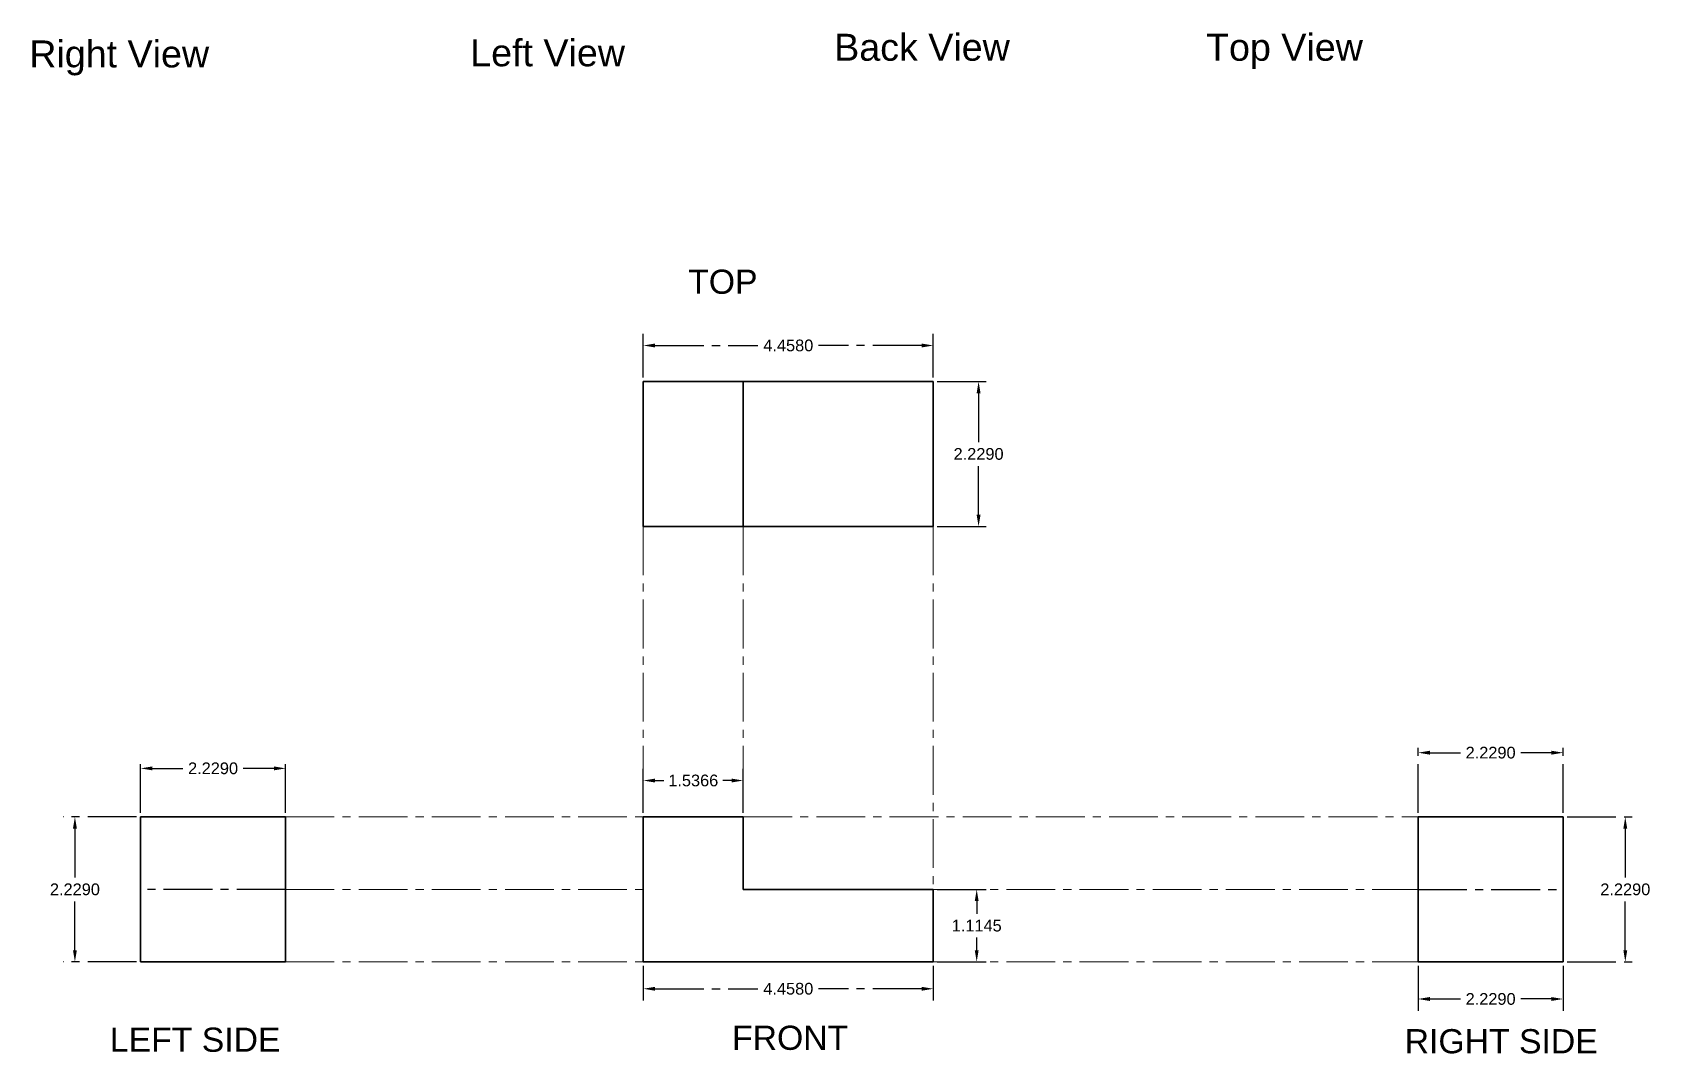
# Model space of a CAD drawing. Header units: inches. Extents: x 23 to 89.1, y 10.8 to 43.4.
# Drawn here: x 59.72 to 84.59, y 11.05 to 26.76 of the extents above; entities that cross this region are included whole.
import ezdxf

# ---------------------------------------------------------------- set-up
doc = ezdxf.new("R2010")
doc.units = ezdxf.units.IN
doc.header["$MEASUREMENT"] = 0
doc.linetypes.add('CENTER2', pattern=[1.125, 0.75, -0.125, 0.125, -0.125])
doc.layers.add('Dimention', color=210, linetype='Continuous')
doc.layers.add('Dimention @ 1', color=210, linetype='Continuous')
for name, color, linetype, lineweight in [('Drawing', 10, 'Continuous', 35), ('Projection', 7, 'Continuous', 5), ('Text', 130, 'Continuous', 211), ('Text @ 1', 130, 'Continuous', 211)]:
    doc.layers.add(name, color=color, linetype=linetype, lineweight=lineweight)
doc.styles.get("Standard").update_dxf_attribs({"font": 'arial.ttf'})
doc.dimstyles.new('Annotative', dxfattribs={"dimscale": 0, "dimtxt": 0.18, "dimasz": 0.18, "dimexe": 0.18, "dimexo": 0.0625, "dimgap": 0.09, "dimtad": 0, "dimtih": 1, "dimtoh": 1, "dimdec": 4, "dimzin": 0, "dimdsep": 46, "dimtxsty": 'Standard', "dimcen": 0.09, "dimadec": 0, "dimazin": 0, "dimtfac": 1, "dimtdec": 4, "dimtofl": 0, "dimtmove": 0, "dimatfit": 3, "dimfxl": 0, "dimtolj": 1, "dimtzin": 0, "dimarcsym": 0})

# ---------------------------------------------------------------- blocks, each defined once
blk = doc.blocks.new('*D109')
at = {"layer": 'Defpoints', "color": 0, "linetype": 'CENTER2', "transparency": 16777216}
for p in [(73.573, 21.943), (69.115, 21.389), (73.573, 21.389)]:
    blk.add_point(p, dxfattribs=at)
at = {"layer": 'Dimention', "color": 0, "linetype": 'CENTER2', "lineweight": -2, "transparency": 16777216}
for p, q in [((69.115, 21.452), (69.115, 22.123)), ((69.295, 21.943), (70.877, 21.943)), ((73.393, 21.943), (71.811, 21.943)), ((73.573, 21.452), (73.573, 22.123))]:
    blk.add_line(p, q, dxfattribs=at)
at = {"layer": 'Dimention', "color": 0, "linetype": 'CENTER2', "transparency": 16777216}
for points in [[(69.295, 21.973), (69.295, 21.913), (69.115, 21.943)], [(73.393, 21.973), (73.393, 21.913), (73.573, 21.943)]]:
    blk.add_solid(points, dxfattribs=at)
at = {"layer": 'Dimention', "color": 0, "linetype": 'CENTER2', "transparency": 16777216, "insert": (71.344, 21.943), "char_height": 0.18, "attachment_point": 5}
blk.add_mtext('\\A1;4.4580', dxfattribs=at)
blk = doc.blocks.new('*D110')
at = {"layer": 'Defpoints', "color": 0, "linetype": 'CENTER2', "transparency": 16777216}
for p in [(83.258, 15.682), (81.029, 14.694), (83.258, 14.694)]:
    blk.add_point(p, dxfattribs=at)
at = {"layer": 'Dimention', "color": 0, "linetype": 'CENTER2', "lineweight": -2, "transparency": 16777216}
for p, q in [((81.029, 14.757), (81.029, 15.862)), ((81.209, 15.682), (81.679, 15.682)), ((83.078, 15.682), (82.608, 15.682)), ((83.258, 14.757), (83.258, 15.862))]:
    blk.add_line(p, q, dxfattribs=at)
at = {"layer": 'Dimention', "color": 0, "linetype": 'CENTER2', "transparency": 16777216}
for points in [[(81.209, 15.712), (81.209, 15.652), (81.029, 15.682)], [(83.078, 15.712), (83.078, 15.652), (83.258, 15.682)]]:
    blk.add_solid(points, dxfattribs=at)
at = {"layer": 'Dimention', "color": 0, "linetype": 'CENTER2', "transparency": 16777216, "insert": (82.143, 15.682), "char_height": 0.18, "attachment_point": 5}
blk.add_mtext('\\A1;2.2290', dxfattribs=at)
blk = doc.blocks.new('*D111')
at = {"layer": 'Defpoints', "color": 0, "linetype": 'CENTER2', "transparency": 16777216}
for p in [(83.258, 14.694), (83.258, 12.465), (84.214, 12.465)]:
    blk.add_point(p, dxfattribs=at)
at = {"layer": 'Dimention', "color": 0, "linetype": 'CENTER2', "lineweight": -2, "transparency": 16777216}
for p, q in [((83.32, 14.694), (84.394, 14.694)), ((84.214, 14.514), (84.214, 13.762)), ((84.214, 12.645), (84.214, 13.398)), ((83.32, 12.465), (84.394, 12.465))]:
    blk.add_line(p, q, dxfattribs=at)
at = {"layer": 'Dimention', "color": 0, "linetype": 'CENTER2', "transparency": 16777216}
for points in [[(84.184, 14.514), (84.244, 14.514), (84.214, 14.694)], [(84.184, 12.645), (84.244, 12.645), (84.214, 12.465)]]:
    blk.add_solid(points, dxfattribs=at)
at = {"layer": 'Dimention', "color": 0, "linetype": 'CENTER2', "transparency": 16777216, "insert": (84.214, 13.58), "char_height": 0.18, "attachment_point": 5}
blk.add_mtext('\\A1;2.2290', dxfattribs=at)
blk = doc.blocks.new('*D112')
at = {"layer": 'Defpoints', "color": 0, "linetype": 'CENTER2', "transparency": 16777216}
for p in [(81.029, 12.465), (83.258, 12.465), (83.258, 11.895)]:
    blk.add_point(p, dxfattribs=at)
at = {"layer": 'Dimention', "color": 0, "linetype": 'CENTER2', "lineweight": -2, "transparency": 16777216}
for p, q in [((81.029, 12.403), (81.029, 11.715)), ((83.258, 12.403), (83.258, 11.715)), ((81.209, 11.895), (81.679, 11.895)), ((83.078, 11.895), (82.608, 11.895))]:
    blk.add_line(p, q, dxfattribs=at)
at = {"layer": 'Dimention', "color": 0, "linetype": 'CENTER2', "transparency": 16777216}
for points in [[(81.209, 11.925), (81.209, 11.865), (81.029, 11.895)], [(83.078, 11.925), (83.078, 11.865), (83.258, 11.895)]]:
    blk.add_solid(points, dxfattribs=at)
at = {"layer": 'Dimention', "color": 0, "linetype": 'CENTER2', "transparency": 16777216, "insert": (82.143, 11.895), "char_height": 0.18, "attachment_point": 5}
blk.add_mtext('\\A1;2.2290', dxfattribs=at)
blk = doc.blocks.new('*D113')
at = {"layer": 'Defpoints', "color": 0, "linetype": 'CENTER2', "transparency": 16777216}
for p in [(70.651, 15.254), (69.115, 14.694), (70.651, 14.694)]:
    blk.add_point(p, dxfattribs=at)
at = {"layer": 'Dimention', "color": 0, "linetype": 'CENTER2', "lineweight": -2, "transparency": 16777216}
for p, q in [((69.115, 14.757), (69.115, 15.434)), ((70.651, 14.757), (70.651, 15.434)), ((69.295, 15.254), (69.428, 15.254)), ((70.471, 15.254), (70.338, 15.254))]:
    blk.add_line(p, q, dxfattribs=at)
at = {"layer": 'Dimention', "color": 0, "linetype": 'CENTER2', "transparency": 16777216}
for points in [[(69.295, 15.284), (69.295, 15.224), (69.115, 15.254)], [(70.471, 15.284), (70.471, 15.224), (70.651, 15.254)]]:
    blk.add_solid(points, dxfattribs=at)
at = {"layer": 'Dimention', "color": 0, "linetype": 'CENTER2', "transparency": 16777216, "insert": (69.883, 15.254), "char_height": 0.18, "attachment_point": 5}
blk.add_mtext('\\A1;1.5366', dxfattribs=at)
blk = doc.blocks.new('*D114')
at = {"layer": 'Defpoints', "color": 0, "linetype": 'CENTER2', "transparency": 16777216}
for p in [(73.573, 13.58), (73.573, 12.465), (74.241, 12.465)]:
    blk.add_point(p, dxfattribs=at)
at = {"layer": 'Dimention', "color": 0, "linetype": 'CENTER2', "lineweight": -2, "transparency": 16777216}
for p, q in [((73.635, 13.58), (74.421, 13.58)), ((74.241, 13.4), (74.241, 13.204)), ((74.241, 12.645), (74.241, 12.841)), ((73.635, 12.465), (74.421, 12.465))]:
    blk.add_line(p, q, dxfattribs=at)
at = {"layer": 'Dimention', "color": 0, "linetype": 'CENTER2', "transparency": 16777216}
for points in [[(74.211, 13.4), (74.271, 13.4), (74.241, 13.58)], [(74.211, 12.645), (74.271, 12.645), (74.241, 12.465)]]:
    blk.add_solid(points, dxfattribs=at)
at = {"layer": 'Dimention', "color": 0, "linetype": 'CENTER2', "transparency": 16777216, "insert": (74.241, 13.022), "char_height": 0.18, "attachment_point": 5}
blk.add_mtext('\\A1;1.1145', dxfattribs=at)
blk = doc.blocks.new('*D115')
at = {"layer": 'Defpoints', "color": 0, "linetype": 'CENTER2', "transparency": 16777216}
for p in [(69.115, 12.465), (73.573, 12.465), (73.573, 12.052)]:
    blk.add_point(p, dxfattribs=at)
at = {"layer": 'Dimention', "color": 0, "linetype": 'CENTER2', "lineweight": -2, "transparency": 16777216}
for p, q in [((69.115, 12.403), (69.115, 11.872)), ((73.573, 12.403), (73.573, 11.872)), ((69.295, 12.052), (70.877, 12.052)), ((73.393, 12.052), (71.811, 12.052))]:
    blk.add_line(p, q, dxfattribs=at)
at = {"layer": 'Dimention', "color": 0, "linetype": 'CENTER2', "transparency": 16777216}
for points in [[(69.295, 12.082), (69.295, 12.022), (69.115, 12.052)], [(73.393, 12.082), (73.393, 12.022), (73.573, 12.052)]]:
    blk.add_solid(points, dxfattribs=at)
at = {"layer": 'Dimention', "color": 0, "linetype": 'CENTER2', "transparency": 16777216, "insert": (71.344, 12.052), "char_height": 0.18, "attachment_point": 5}
blk.add_mtext('\\A1;4.4580', dxfattribs=at)
blk = doc.blocks.new('*D116')
at = {"layer": 'Defpoints', "color": 0, "linetype": 'CENTER2', "transparency": 16777216}
for p in [(73.573, 21.389), (73.573, 19.16), (74.27, 19.16)]:
    blk.add_point(p, dxfattribs=at)
at = {"layer": 'Dimention', "color": 0, "linetype": 'CENTER2', "lineweight": -2, "transparency": 16777216}
for p, q in [((73.635, 21.389), (74.45, 21.389)), ((74.27, 21.209), (74.27, 20.457)), ((74.27, 19.34), (74.27, 20.093)), ((73.635, 19.16), (74.45, 19.16))]:
    blk.add_line(p, q, dxfattribs=at)
at = {"layer": 'Dimention', "color": 0, "linetype": 'CENTER2', "transparency": 16777216}
for points in [[(74.24, 21.209), (74.3, 21.209), (74.27, 21.389)], [(74.24, 19.34), (74.3, 19.34), (74.27, 19.16)]]:
    blk.add_solid(points, dxfattribs=at)
at = {"layer": 'Dimention', "color": 0, "linetype": 'CENTER2', "transparency": 16777216, "insert": (74.27, 20.275), "char_height": 0.18, "attachment_point": 5}
blk.add_mtext('\\A1;2.2290', dxfattribs=at)
blk = doc.blocks.new('*D117')
at = {"layer": 'Defpoints', "color": 0, "linetype": 'CENTER2', "transparency": 16777216}
for p in [(63.614, 15.441), (61.385, 14.694), (63.614, 14.694)]:
    blk.add_point(p, dxfattribs=at)
at = {"layer": 'Dimention', "color": 0, "linetype": 'CENTER2', "lineweight": -2, "transparency": 16777216}
for p, q in [((61.385, 14.757), (61.385, 15.621)), ((61.565, 15.441), (62.034, 15.441)), ((63.434, 15.441), (62.964, 15.441)), ((63.614, 14.757), (63.614, 15.621))]:
    blk.add_line(p, q, dxfattribs=at)
at = {"layer": 'Dimention', "color": 0, "linetype": 'CENTER2', "transparency": 16777216}
for points in [[(61.565, 15.471), (61.565, 15.411), (61.385, 15.441)], [(63.434, 15.471), (63.434, 15.411), (63.614, 15.441)]]:
    blk.add_solid(points, dxfattribs=at)
at = {"layer": 'Dimention', "color": 0, "linetype": 'CENTER2', "transparency": 16777216, "insert": (62.499, 15.441), "char_height": 0.18, "attachment_point": 5}
blk.add_mtext('\\A1;2.2290', dxfattribs=at)
blk = doc.blocks.new('*D118')
at = {"layer": 'Defpoints', "color": 0, "linetype": 'CENTER2', "transparency": 16777216}
for p in [(61.385, 14.694), (60.375, 12.465), (61.385, 12.465)]:
    blk.add_point(p, dxfattribs=at)
at = {"layer": 'Dimention', "color": 0, "linetype": 'CENTER2', "lineweight": -2, "transparency": 16777216}
for p, q in [((61.322, 14.694), (60.195, 14.694)), ((60.375, 14.514), (60.375, 13.762)), ((60.375, 12.645), (60.375, 13.398)), ((61.322, 12.465), (60.195, 12.465))]:
    blk.add_line(p, q, dxfattribs=at)
at = {"layer": 'Dimention', "color": 0, "linetype": 'CENTER2', "transparency": 16777216}
for points in [[(60.345, 14.514), (60.405, 14.514), (60.375, 14.694)], [(60.345, 12.645), (60.405, 12.645), (60.375, 12.465)]]:
    blk.add_solid(points, dxfattribs=at)
at = {"layer": 'Dimention', "color": 0, "linetype": 'CENTER2', "transparency": 16777216, "insert": (60.375, 13.58), "char_height": 0.18, "attachment_point": 5}
blk.add_mtext('\\A1;2.2290', dxfattribs=at)

msp = doc.modelspace()

# ---------------------------------------------------------------- linework, layer by layer
msp.add_line((61.38453, 14.69417), (61.38453, 12.46518))
at = {"linetype": 'CENTER2'}
for p, q in [((63.61353, 13.57968), (61.38453, 13.57968)), ((81.02886, 13.57968), (83.25786, 13.57968))]:
    msp.add_line(p, q, dxfattribs=at)
at = {"layer": 'Drawing'}
for p, q in [((69.11492, 19.16034), (69.11492, 21.38934)), ((69.11492, 21.38934), (73.57292, 21.38934)), ((70.65148, 21.38934), (70.65148, 19.16034)), ((73.57292, 21.38934), (73.57292, 19.16034)), ((73.57292, 19.16034), (69.11492, 19.16034)), ((63.61353, 14.69417), (61.38453, 14.69417)), ((61.38453, 14.69417), (61.38453, 12.46518)), ((63.61353, 12.46518), (63.61353, 14.69417)), ((69.11492, 12.46518), (69.11492, 14.69417)), ((70.65148, 14.69417), (69.11492, 14.69417)), ((70.65148, 13.57968), (70.65148, 14.69417)), ((81.02886, 14.69417), (81.02886, 12.46518)), ((83.25786, 14.69417), (81.02886, 14.69417)), ((83.25786, 12.46518), (83.25786, 14.69417)), ((73.57292, 13.57968), (70.65148, 13.57968)), ((73.57292, 12.46518), (73.57292, 13.57968)), ((61.38453, 12.46518), (63.61353, 12.46518)), ((69.11492, 12.46518), (73.57292, 12.46518)), ((81.02886, 12.46518), (83.25786, 12.46518))]:
    msp.add_line(p, q, dxfattribs=at)
at = {"layer": 'Projection', "linetype": 'CENTER2'}
for p, q in [((69.11492, 19.16034), (69.11492, 14.69417)), ((70.65148, 19.16034), (70.65148, 14.69417)), ((73.57292, 19.16034), (73.57292, 13.57968)), ((63.61353, 14.69417), (69.11492, 14.69417)), ((70.65148, 14.69417), (81.02886, 14.69417)), ((63.61353, 13.57968), (69.11492, 13.57968)), ((73.57292, 13.57968), (81.02886, 13.57968)), ((63.61353, 12.46518), (69.11492, 12.46518)), ((73.57292, 12.46518), (81.02886, 12.46518))]:
    msp.add_line(p, q, dxfattribs=at)

# ---------------------------------------------------------------- texts
at = {"layer": 'Text', "char_height": 0.414205, "attachment_point": 1}
for s, insert in [('Right View', (59.67289, 26.63314)), ('Left View', (66.4533, 26.65029)), ('Back View', (72.0493, 26.73605)), ('Top View', (77.76714, 26.73593))]:
    msp.add_mtext_dynamic_manual_height_columns(s, width=3.501786, gutter_width=0.2071, heights=[0], dxfattribs=dict(at, insert=insert))
at = {"layer": 'Text @ 1', "linetype": 'CENTER2', "char_height": 0.3715, "attachment_point": 1}
for s, insert in [('TOP', (69.80463, 23.10952)), ('LEFT SIDE', (60.91202, 11.45483)), ('FRONT', (70.47881, 11.48459)), ('RIGHT SIDE', (80.82156, 11.43143))]:
    msp.add_mtext_dynamic_manual_height_columns(s, width=3.4616217, gutter_width=0.18575, heights=[0], dxfattribs=dict(at, insert=insert))

# ---------------------------------------------------------------- dimensions: what is measured, and where the dimension line sits
at = {"layer": 'Dimention @ 1', "linetype": 'CENTER2'}
for base, p1, p2, picture, middle in [((73.57292, 21.94331), (69.11492, 21.38934), (73.57292, 21.38934), '*D109', (71.34392, 21.94331)), ((83.25786, 15.68194), (81.02886, 14.69417), (83.25786, 14.69417), '*D110', (82.14336, 15.68194)), ((63.61353, 15.44102), (61.38453, 14.69417), (63.61353, 14.69417), '*D117', (62.49903, 15.44102)), ((70.65148, 15.25434), (69.11492, 14.69417), (70.65148, 14.69417), '*D113', (69.8832, 15.25434)), ((73.57292, 12.05241), (69.11492, 12.46518), (73.57292, 12.46518), '*D115', (71.34392, 12.05241)), ((83.25786, 11.89458), (81.02886, 12.46518), (83.25786, 12.46518), '*D112', (82.14336, 11.89458))]:
    dim = msp.add_linear_dim(base=base, p1=p1, p2=p2, dimstyle='Annotative', override={"dimscale": 1, "dimtix": 0, "dimtofl": 0, "dimtmove": 0, "dimatfit": 3}, dxfattribs=at)
    dim.commit()
    dim.dimension.update_dxf_attribs({"geometry": picture, "text_midpoint": middle})
for base, p1, p2, picture, middle in [((74.26988, 19.16034), (73.57292, 21.38934), (73.57292, 19.16034), '*D116', (74.26988, 20.27484)), ((60.37517, 12.46518), (61.38453, 14.69417), (61.38453, 12.46518), '*D118', (60.37517, 13.57968)), ((84.21365, 12.46518), (83.25786, 14.69417), (83.25786, 12.46518), '*D111', (84.21365, 13.57968)), ((74.24075, 12.46518), (73.57292, 13.57968), (73.57292, 12.46518), '*D114', (74.24075, 13.02243))]:
    dim = msp.add_linear_dim(base=base, p1=p1, p2=p2, angle=90, dimstyle='Annotative', override={"dimscale": 1, "dimtix": 0, "dimtofl": 0, "dimtmove": 0, "dimatfit": 3}, dxfattribs=at)
    dim.commit()
    dim.dimension.update_dxf_attribs({"geometry": picture, "text_midpoint": middle})

doc.saveas('drawing.dxf')
